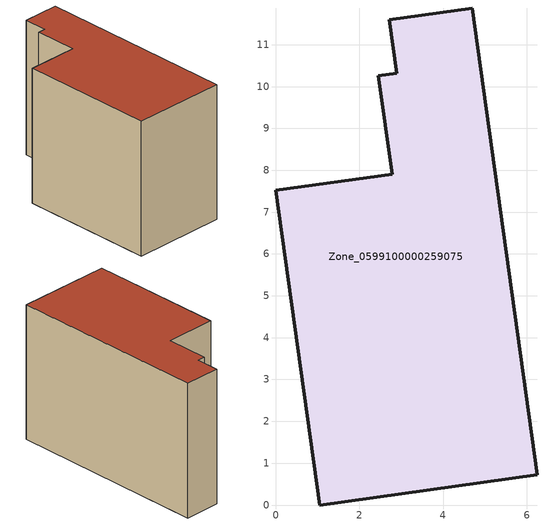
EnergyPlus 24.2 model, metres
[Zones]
Zone_0599100000259075
 floor ground (C_G): 2.45,10.26 2.89,10.32 2.71,11.6 4.7,11.88 6.25,0.72 1.05,0 0,7.52 2.78,7.91 z0
 wall outside (C_F): 1.05,0 6.25,0.72 4.7,11.88 2.71,11.6 2.89,10.32 2.45,10.26 2.78,7.91 0,7.52 1.05,0 z0:7.61
 roof outside (C_R): 2.89,10.32 2.45,10.26 2.78,7.91 0,7.52 1.05,0 6.25,0.72 4.7,11.88 2.71,11.6 z7.61
[BUILDING]
Pand.0599100000259075: North Axis=0; Terrain=City; Loads Convergence Tolerance Value=0.04; Temperature Convergence Tolerance Value=0.4; Solar Distribution=FullExterior; Maximum Number of Warmup Days=25; Minimum Number of Warmup Days=1
[Site:Location]
Rotterdam.The.Hague.AP_ZH_NLD Design_Conditions: Latitude=51.96; Longitude=4.45; Time Zone=1; Elevation=-4.5
[SITE:GROUNDTEMPERATURE:BUILDINGSURFACE]
18, 18, 18, 18, 18, 18, 18, 18, 18, 18, 18, 18
[MATERIAL] Thermal Absorptance=0.9; Solar Absorptance=0.7; Visible Absorptance=0.7
Name | Roughness | Thickness | Conductivity | Density | Specific Heat
G.TI.1946 | MediumSmooth | 0.15 | 1 | 540 | 1210
F.TI.1946 | Rough | 0.3 | 0.857143 | 1920 | 840
R.TI.1946 | MediumRough | 0.2 | 0.1 | 1500 | 1000
[CONSTRUCTION]
C_G: G.TI.1946
C_F: F.TI.1946
C_R: R.TI.1946
[ZONE]
Zone_0599100000259075: Type=1; Multiplier=1; Ceiling Height=Autocalculate; Volume=Autocalculate; Floor Area=autocalculate; Part of Total Floor Area=Yes
[ZONEINFILTRATION:DESIGNFLOWRATE]
Infil_Zone_0599100000259075: Zone or ZoneList or Space or SpaceList=Zone_0599100000259075; Schedule=AlwaysOn; Design Flow Rate Calculation Method=Flow/Area; Flow Rate per Floor Area=0.003; Constant Term Coefficient=1; Temperature Term Coefficient=0; Velocity Term Coefficient=0; Velocity Squared Term Coefficient=0
[HVACTEMPLATE:ZONE:IDEALLOADSAIRSYSTEM]
Zone_0599100000259075: Maximum Heating Supply Air Temperature=50; Minimum Cooling Supply Air Temperature=13; Maximum Heating Supply Air Humidity Ratio=0.0156; Minimum Cooling Supply Air Humidity Ratio=0.0077; Heating Limit=NoLimit; Cooling Limit=NoLimit; Dehumidification Control Type=ConstantSensibleHeatRatio; Cooling Sensible Heat Ratio=0.7; Dehumidification Setpoint=60; Humidification Control Type=None; Humidification Setpoint=30; Outdoor Air Method=None; Outdoor Air Flow Rate per Person=0.00944; Outdoor Air Flow Rate per Zone Floor Area=0; Outdoor Air Flow Rate per Zone=0; Demand Controlled Ventilation Type=None; Outdoor Air Economizer Type=NoEconomizer; Heat Recovery Type=None; Sensible Heat Recovery Effectiveness=0.7; Latent Heat Recovery Effectiveness=0.65
[ZONECONTROL:THERMOSTAT]
ThermostatControl_Zone_0599100000259075: Zone or ZoneList=Zone_0599100000259075; Control Type Schedule=DualSetpointControlType; Control 1=Thermostat_Zone_0599100000259075; Temperature Difference Between Cutout And Setpoint=0
[THERMOSTATSETPOINT:DUALSETPOINT]
Thermostat_Zone_0599100000259075: Heating Setpoint Temperature Schedule=HeatingSetpoint_Zone_0599100000259075; Cooling Setpoint Temperature Schedule=CoolingSetpoint_Zone_0599100000259075
[SCHEDULE:COMPACT]
HeatingSetpoint_Zone_0599100000259075: Through: 12/31, For: AllDays, Until: 24:00, 21
CoolingSetpoint_Zone_0599100000259075: Through: 12/31, For: AllDays, Until: 24:00, 24
DualSetpointControlType: Through: 12/31, For: AllDays, Until: 24:00, 4
AlwaysOn: Through: 12/31, For: AllDays, Until: 24:00, 1
